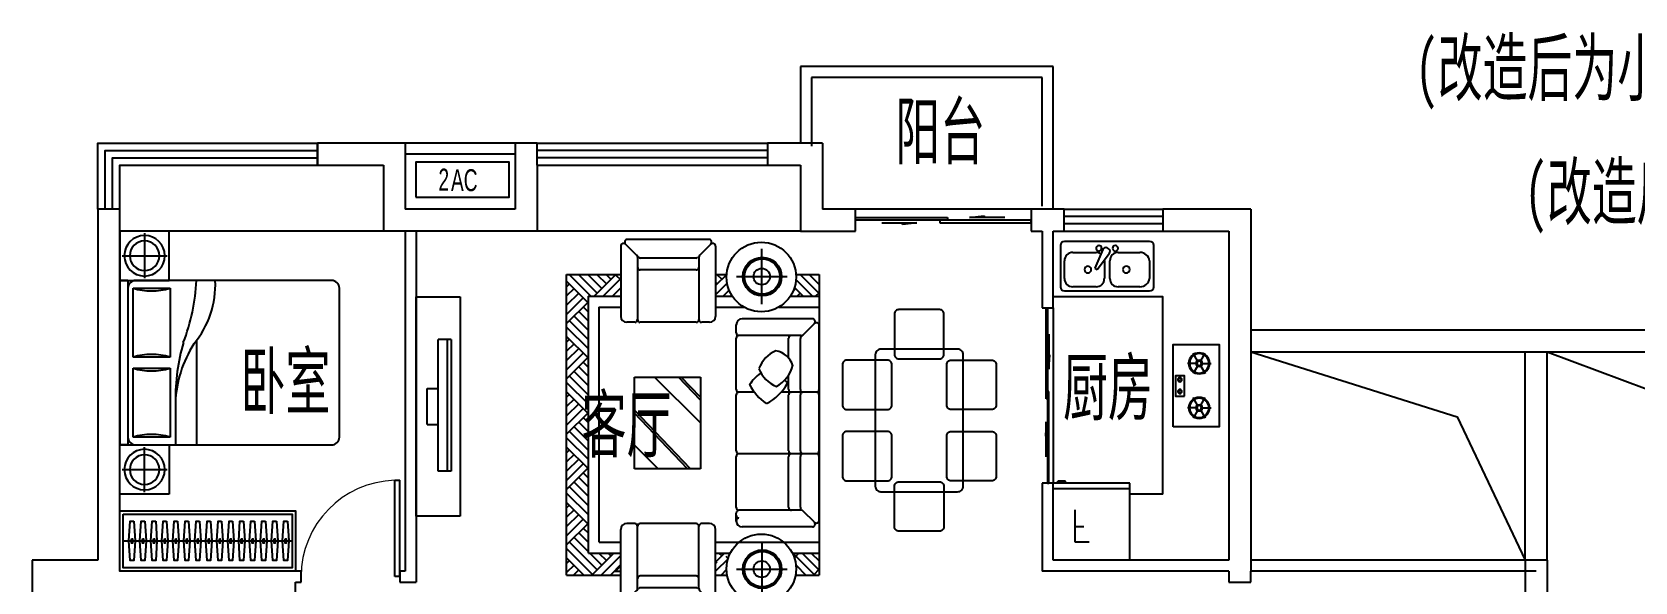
# Model space of a CAD drawing. Extents: x -458587 to -429487, y -640713 to -613098.
# Drawn here: x -458587 to -443987, y -618113 to -613098 of the extents above; entities that cross this region are included whole.
import ezdxf

# ---------------------------------------------------------------- set-up
doc = ezdxf.new("R2010")
doc.units = 0
doc.header["$LTSCALE"] = 1000
doc.header["$MEASUREMENT"] = 0
doc.layers.get('0').update_dxf_attribs({"linetype": 'CONTINUOUS'})
for name, color, linetype in [('DIM_ELEV', 3, 'CONTINUOUS'), ('Elec(电器)', 5, 'CONTINUOUS'), ('FURNITURE', 55, 'CONTINUOUS'), ('LINE', 21, 'CONTINUOUS'), ('LVTRY', 8, 'CONTINUOUS'), ('R_NAME', 255, 'CONTINUOUS'), ('WALL', 2, 'CONTINUOUS'), ('WINDOW', 3, 'CONTINUOUS'), ('百叶', 24, 'CONTINUOUS'), ('阳台栏杆SHUTTER', 165, 'CONTINUOUS')]:
    doc.layers.add(name, color=color, linetype=linetype)
doc.layers.get('DIM_ELEV').off()
doc.styles.add('_ZBHZ', font='zbtxt.shx', dxfattribs={"width": 0.8, "bigfont": 'ZBHZ.shx'})
doc.styles.add('HZ', font='', dxfattribs={"width": 0.8})
doc.styles.get('HZ').set_extended_font_data('FangSong_GB2312')

# ---------------------------------------------------------------- blocks, each defined once
blk = doc.blocks.new('*U38')
for p, q in [((172, -204), (172, -124)), ((578, -204), (578, -124)), ((148, -218), (78, -178)), ((148, -246), (78, -286)), ((172, -260), (172, -340)), ((197, -218), (266, -178)), ((197, -246), (266, -286)), ((553, -218), (484, -178)), ((553, -246), (484, -286)), ((578, -260), (578, -340)), ((602, -218), (672, -178)), ((602, -246), (672, -286))]:
    blk.add_line(p, q)
for points in [[(0, -470), (750, -470), (750, -50), (0, -50)], [(279, -365), (465, -365), (465, -447), (279, -447)]]:
    blk.add_lwpolyline(points, close=True)
for centre, radius in [((172, -232), 95.8), ((172, -232), 88.3), ((578, -232), 95.8), ((578, -232), 88.3), ((172, -232), 28.3), ((172, -232), 20.8), ((578, -232), 28.3), ((578, -232), 20.8), ((321, -408), 18.8), ((321, -408), 13.8), ((429, -408), 18.8), ((429, -408), 13.8)]:
    blk.add_circle(centre, radius)
blk = doc.blocks.new('*U39')
for p, q in [((-300, 0), (-300, -700)), ((400, 0), (-300, 0)), ((400, 0), (400, -700)), ((30, -162), (-98, -162)), ((-98, -162), (-98, -457)), ((-21, -303), (-98, -303)), ((400, -650), (-300, -650)), ((400, -700), (-300, -700)), ((-258, -700), (-258, -720)), ((-187, -720), (-258, -720)), ((-187, -700), (-187, -720))]:
    blk.add_line(p, q)
blk = doc.blocks.new('354654765')
at = {"layer": 'FURNITURE'}
for p, q in [((-1200, -450), (-1200, 0)), ((-1200, 0), (-750, 0)), ((750, 0), (-750, 0)), ((-750, -72), (-750, 0)), ((-750, 0), (-750, -450)), ((750, -72), (750, 0)), ((750, 0), (750, -450)), ((750, -72), (750, 0)), ((1200, 0), (750, 0)), ((750, 0), (750, -450)), ((1200, -450), (1200, 0)), ((-975, -20), (-975, -430)), ((750, -72), (-750, -72)), ((-750, -145), (-750, -1928)), ((-678, -120), (-51, -120)), ((-678, -458), (-678, -120)), ((-51, -120), (-51, -458)), ((51, -120), (678, -120)), ((51, -458), (51, -120)), ((678, -120), (678, -458)), ((750, -1928), (750, -145)), ((975, -20), (975, -430)), ((-1180, -225), (-770, -225)), ((1180, -225), (770, -225)), ((-750, -450), (-1200, -450)), ((-352, -506), (-750, -506)), ((-51, -458), (-678, -458)), ((678, -458), (51, -458)), ((750, -450), (1200, -450)), ((196, -699), (-750, -699)), ((-678, -2000), (678, -2000))]:
    blk.add_line(p, q, dxfattribs=at)
for centre, radius, start, end in [((-975, -225), 185, 270.2522, 270), ((-975, -225), 135, 270.3469, 270), ((-678, -145), 72.3, 90, 180), ((-1256, -289), 602, 343.7398, 16.2602), ((527, -289), 602, 163.7398, 196.2602), ((-527, -289), 602, 343.7398, 16.2602), ((1256, -289), 602, 163.7398, 196.2602), ((678, -145), 72.3, 0, 90), ((975, -225), 185, 270, 269.7478), ((975, -225), 135, 270, 269.6531), ((-406, -1574), 1069, 57.2925, 87.771), ((-330, -2367), 1861, 73.9608, 90.6772), ((831, 1073), 1773, 248.5931, 267.384), ((714, -18), 852, 230.4539, 272.4327), ((-678, -1928), 72.3, 180, 270), ((678, -1928), 72.3, 270, 0)]:
    blk.add_arc(centre, radius, start, end, dxfattribs=at)
blk = doc.blocks.new('*U45')
blk.add_line((-970, -275), (570, -275))
for points in [[(-1000, 0), (600, 0), (600, -550), (-1000, -550)], [(-970, -30), (570, -30), (570, -520), (-970, -520)], [(-874, -95), (-862, -275), (-874, -455), (-906, -455), (-918, -275), (-906, -95)], [(-774, -95), (-762, -275), (-774, -455), (-806, -455), (-818, -275), (-806, -95)], [(-674, -95), (-662, -275), (-674, -455), (-706, -455), (-718, -275), (-706, -95)], [(-574, -95), (-562, -275), (-574, -455), (-606, -455), (-618, -275), (-606, -95)], [(-474, -95), (-462, -275), (-474, -455), (-506, -455), (-518, -275), (-506, -95)], [(-374, -95), (-362, -275), (-374, -455), (-406, -455), (-418, -275), (-406, -95)], [(-274, -95), (-262, -275), (-274, -455), (-306, -455), (-318, -275), (-306, -95)], [(-174, -95), (-162, -275), (-174, -455), (-206, -455), (-218, -275), (-206, -95)], [(-74, -95), (-62, -275), (-74, -455), (-106, -455), (-118, -275), (-106, -95)], [(26, -95), (38, -275), (26, -455), (-6, -455), (-18, -275), (-6, -95)], [(126, -95), (138, -275), (126, -455), (94, -455), (82, -275), (94, -95)], [(226, -95), (238, -275), (226, -455), (194, -455), (182, -275), (194, -95)], [(326, -95), (338, -275), (326, -455), (294, -455), (282, -275), (294, -95)], [(426, -95), (438, -275), (426, -455), (394, -455), (382, -275), (394, -95)], [(526, -95), (538, -275), (526, -455), (494, -455), (482, -275), (494, -95)]]:
    blk.add_lwpolyline(points, close=True)
at = {"ltscale": 15}
for points in [[(-894, -255), (-886, -255), (-886, -295), (-894, -295)], [(-794, -255), (-786, -255), (-786, -295), (-794, -295)], [(-694, -255), (-686, -255), (-686, -295), (-694, -295)], [(-594, -255), (-586, -255), (-586, -295), (-594, -295)], [(-494, -255), (-486, -255), (-486, -295), (-494, -295)], [(-394, -255), (-386, -255), (-386, -295), (-394, -295)], [(-294, -255), (-286, -255), (-286, -295), (-294, -295)], [(-194, -255), (-186, -255), (-186, -295), (-194, -295)], [(-94, -255), (-86, -255), (-86, -295), (-94, -295)], [(6, -255), (14, -255), (14, -295), (6, -295)], [(106, -255), (114, -255), (114, -295), (106, -295)], [(206, -255), (214, -255), (214, -295), (206, -295)], [(306, -255), (314, -255), (314, -295), (306, -295)], [(406, -255), (414, -255), (414, -295), (406, -295)], [(506, -255), (514, -255), (514, -295), (506, -295)]]:
    blk.add_lwpolyline(points, close=True, dxfattribs=at)
blk = doc.blocks.new('电视2')
for p, q in [((0, -400), (0, 0)), ((0, 0), (2000, 0)), ((1590, -116), (390, -116)), ((2000, 0), (2000, -400)), ((2000, -400), (0, -400))]:
    blk.add_line(p, q)
at = {"ltscale": 30}
for p, q in [((390, -82), (390, -202)), ((390, -82), (1590, -82)), ((1590, -82), (1590, -202)), ((1590, -202), (390, -202)), ((835, -300), (835, -202)), ((1165, -300), (1165, -202)), ((1165, -300), (835, -300))]:
    blk.add_line(p, q, dxfattribs=at)
blk = doc.blocks.new('65478678-')
at = {"layer": 'FURNITURE'}
for p, q in [((0, -90), (90, 0)), ((0, -6), (6, 0)), ((0, -209), (0, 0)), ((0, 0), (2740, 0)), ((166, 0), (198, -32)), ((198, -262), (198, 0)), ((297, -367), (297, 0)), ((1048, 0), (465, 0)), ((1608, 0), (1098, 0)), ((2241, 0), (1659, 0)), ((2442, -943), (2442, 0)), ((2541, -71), (2612, 0)), ((2541, -242), (2541, 0)), ((2688, 0), (2740, -51)), ((2740, -214), (2740, 0)), ((0, -174), (170, -4)), ((48, -210), (198, -60)), ((119, -223), (198, -144)), ((404, -61), (404, -701)), ((404, -61), (404, -65)), ((447, -43), (567, -162)), ((1073, -25), (1073, -344)), ((1634, -25), (1634, -730)), ((2259, -43), (2157, -145)), ((2302, -61), (2302, -701)), ((2541, -155), (2692, -4)), ((2541, -239), (2734, -46)), ((2649, -210), (2740, -120)), ((128, -214), (148, -234)), ((170, -172), (198, -201)), ((556, -162), (556, -730)), ((763, -278), (581, -278)), ((1048, -170), (584, -170)), ((1048, -278), (917, -278)), ((1073, -195), (1073, -262)), ((1608, -170), (1098, -170)), ((1608, -278), (1098, -278)), ((1634, -182), (1634, -257)), ((2122, -170), (1659, -170)), ((2125, -278), (1659, -278)), ((2150, -162), (2150, -730)), ((2541, -185), (2582, -225)), ((2579, -214), (2558, -234)), ((2732, -212), (2740, -204)), ((19, -752), (19, -292)), ((556, -306), (556, -755)), ((2687, -752), (2687, -292)), ((272, -522), (-234, -522)), ((2435, -522), (2940, -522)), ((297, -951), (297, -684)), ((1073, -591), (1073, -730)), ((0, -951), (0, -842)), ((0, -843), (2, -845)), ((0, -847), (2, -845)), ((2, -845), (5, -842)), ((2, -845), (100, -943)), ((78, -838), (184, -943)), ((144, -819), (198, -873)), ((198, -951), (198, -790)), ((531, -755), (458, -755)), ((1048, -755), (581, -755)), ((1608, -755), (1098, -755)), ((2125, -755), (1659, -755)), ((2248, -755), (2175, -755)), ((2541, -943), (2541, -809)), ((2541, -828), (2554, -815)), ((2541, -862), (2622, -943)), ((2568, -851), (2590, -829)), ((2592, -829), (2706, -943)), ((2690, -843), (2740, -892)), ((2705, -845), (2702, -842)), ((2706, -843), (2705, -845)), ((2706, -847), (2705, -845)), ((2740, -943), (2740, -838)), ((-319, -1004), (-319, -1746)), ((-276, -986), (-174, -1088)), ((-258, -943), (382, -943)), ((0, -931), (44, -887)), ((72, -943), (86, -929)), ((436, -997), (436, -1070)), ((2270, -997), (2270, -1070)), ((2965, -943), (2324, -943)), ((2541, -912), (2566, -887)), ((2635, -943), (2621, -929)), ((2982, -986), (2881, -1088)), ((3025, -1004), (3025, -1746)), ((-157, -1095), (411, -1095)), ((-149, -1123), (-149, -1626)), ((-42, -1120), (-42, -1629)), ((436, -1120), (436, -1629)), ((935, -1081), (1772, -1081)), ((1353, -1081), (935, -1499)), ((935, -1683), (935, -1081)), ((1146, -1081), (935, -1282)), ((1117, -1081), (935, -1255)), ((1772, -1081), (1772, -1683)), ((2270, -1120), (2270, -1629)), ((2863, -1095), (2296, -1095)), ((2748, -1120), (2748, -1629)), ((2856, -1123), (2856, -1626)), ((1772, -1170), (1237, -1683)), ((1772, -1198), (1265, -1683)), ((1772, -1466), (1557, -1683)), ((-276, -1763), (-157, -1644)), ((-157, -1654), (411, -1654)), ((-157, -1654), (411, -1654)), ((-13, -1654), (436, -1654)), ((436, -1679), (436, -1752)), ((1772, -1683), (935, -1683)), ((2720, -1654), (2270, -1654)), ((2270, -1679), (2270, -1752)), ((2863, -1654), (2296, -1654)), ((2863, -1654), (2296, -1654)), ((2982, -1763), (2863, -1644)), ((-258, -1806), (382, -1806)), ((0, -1862), (0, -1806)), ((0, -1852), (2, -1854)), ((0, -1856), (2, -1854)), ((0, -2300), (0, -1862)), ((0, -1940), (44, -1896)), ((2, -1854), (49, -1806)), ((2, -1854), (198, -2050)), ((44, -1812), (198, -1966)), ((122, -1806), (198, -1882)), ((198, -2104), (198, -1806)), ((297, -2005), (297, -1806)), ((2965, -1806), (2324, -1806)), ((2442, -2003), (2442, -1806)), ((2541, -2102), (2541, -1806)), ((2541, -1871), (2740, -2069)), ((2541, -1921), (2566, -1896)), ((2561, -1806), (2740, -1985)), ((2645, -1806), (2740, -1901)), ((2705, -1854), (2657, -1806)), ((2706, -1852), (2705, -1854)), ((2706, -1856), (2705, -1854)), ((2706, -1868), (2706, -1806)), ((2740, -2300), (2740, -1806)), ((0, -2024), (86, -1938)), ((0, -2108), (128, -1980)), ((0, -2192), (170, -2022)), ((2442, -2003), (297, -2003)), ((2440, -2274), (2692, -2022)), ((2541, -2005), (2608, -1938)), ((2541, -2089), (2650, -1980)), ((0, -2276), (198, -2078)), ((60, -2300), (254, -2106)), ((2541, -2102), (198, -2102)), ((212, -2148), (364, -2300)), ((250, -2102), (254, -2106)), ((254, -2106), (258, -2102)), ((254, -2106), (448, -2300)), ((296, -2148), (342, -2102)), ((338, -2190), (426, -2102)), ((380, -2232), (511, -2102)), ((422, -2274), (595, -2102)), ((481, -2300), (679, -2102)), ((565, -2300), (758, -2106)), ((716, -2148), (868, -2300)), ((754, -2102), (758, -2106)), ((758, -2106), (763, -2102)), ((758, -2106), (952, -2300)), ((800, -2148), (847, -2102)), ((842, -2190), (931, -2102)), ((885, -2232), (1015, -2102)), ((927, -2274), (1099, -2102)), ((985, -2300), (1183, -2102)), ((1069, -2300), (1263, -2106)), ((1221, -2148), (1373, -2300)), ((1258, -2102), (1263, -2106)), ((1263, -2106), (1267, -2102)), ((1263, -2106), (1457, -2300)), ((1305, -2148), (1351, -2102)), ((1347, -2190), (1435, -2102)), ((1389, -2232), (1520, -2102)), ((1431, -2274), (1604, -2102)), ((1490, -2300), (1688, -2102)), ((1574, -2300), (1767, -2106)), ((1725, -2148), (1877, -2300)), ((1763, -2102), (1767, -2106)), ((1767, -2106), (1772, -2102)), ((1767, -2106), (1961, -2300)), ((1809, -2148), (1856, -2102)), ((1851, -2190), (1940, -2102)), ((1893, -2232), (2024, -2102)), ((1936, -2274), (2108, -2102)), ((1994, -2300), (2192, -2102)), ((2078, -2300), (2272, -2106)), ((2230, -2148), (2382, -2300)), ((2267, -2102), (2272, -2106)), ((2272, -2106), (2276, -2102)), ((2272, -2106), (2466, -2300)), ((2314, -2148), (2360, -2102)), ((2356, -2190), (2444, -2102)), ((2398, -2232), (2528, -2102)), ((2498, -2300), (2734, -2064)), ((2583, -2300), (2740, -2143)), ((2734, -2148), (2740, -2153)), ((2740, -2300), (0, -2300)), ((86, -2274), (111, -2300)), ((128, -2232), (195, -2300)), ((170, -2190), (280, -2300)), ((590, -2274), (616, -2300)), ((632, -2232), (700, -2300)), ((674, -2190), (784, -2300)), ((1095, -2274), (1120, -2300)), ((1137, -2232), (1204, -2300)), ((1179, -2190), (1288, -2300)), ((1599, -2274), (1625, -2300)), ((1641, -2232), (1709, -2300)), ((1683, -2190), (1793, -2300)), ((2104, -2274), (2129, -2300)), ((2146, -2232), (2213, -2300)), ((2188, -2190), (2297, -2300)), ((2608, -2274), (2634, -2300)), ((2650, -2232), (2718, -2300)), ((2692, -2190), (2740, -2237))]:
    blk.add_line(p, q, dxfattribs=at)
for centre, radius in [((23, -526), 317), ((2684, -526), 317), ((19, -518), 176), ((19, -518), 161), ((2687, -518), 176), ((2687, -518), 161), ((19, -522), 74.9), ((2687, -522), 74.9)]:
    blk.add_circle(centre, radius, dxfattribs=at)
for centre, radius, start, end in [((465, -25), 25.2, 90, 225), ((1048, -25), 25.2, 0, 90), ((1098, -25), 25.2, 90, 180), ((1608, -25), 25.2, 0, 90), ((1659, -25), 25.2, 90, 180), ((2241, -25), 25.2, 315, 90), ((429, -61), 25.2, 45, 180), ((531, -162), 25.2, 0, 45), ((1048, -145), 25.2, 270, 0), ((1098, -145), 25.2, 180, 270), ((1608, -145), 25.2, 270, 0), ((1659, -145), 25.2, 180, 270), ((2175, -162), 25.2, 135, 180), ((2277, -61), 25.2, 0, 135), ((581, -252), 25.2, 180, 270), ((584, -145), 25.2, 225, 270), ((584, -145), 25.2, 225, 270), ((893, -432), 202, 107.5996, 169.2984), ((756, -533), 302, 28.3291, 76.3199), ((1032, -367), 89, 117.338, 141.7635), ((780, -680), 445, 26.9689, 61.7217), ((1048, -252), 25.2, 270, 0), ((1098, -252), 25.2, 180, 270), ((1608, -252), 25.2, 270, 0), ((1659, -252), 25.2, 180, 270), ((2122, -145), 25.2, 270, 315), ((2125, -252), 25.2, 270, 0), ((966, -271), 298, 204.3984, 248.8225), ((757, -280), 287, 290.7806, 337.6111), ((1166, -362), 315, 213.3991, 239.1855), ((796, -220), 462, 296.7413, 325.384), ((458, -701), 53.9, 180, 270), ((531, -730), 25.2, 270, 0), ((581, -730), 25.2, 180, 270), ((1048, -730), 25.2, 270, 0), ((1098, -730), 25.2, 180, 270), ((1608, -730), 25.2, 270, 0), ((1659, -730), 25.2, 180, 270), ((2125, -730), 25.2, 270, 0), ((2175, -730), 25.2, 180, 270), ((2196, -730), 25.2, 270, 0), ((2246, -730), 25.2, 180, 270), ((2248, -701), 53.9, 270, 0), ((-294, -1004), 25.2, 45, 180), ((-258, -968), 25.2, 90, 225), ((382, -997), 53.9, 0, 90), ((2324, -997), 53.9, 90, 180), ((2965, -968), 25.2, 315, 90), ((3000, -1004), 25.2, 360, 135), ((-157, -1070), 25.2, 225, 270), ((-175, -1123), 25.2, 0, 45), ((-67, -1120), 25.2, 0, 90), ((411, -1070), 25.2, 270, 0), ((411, -1120), 25.2, 0, 90), ((2296, -1070), 25.2, 180, 270), ((2296, -1120), 25.2, 90, 180), ((2773, -1120), 25.2, 90, 180), ((2881, -1123), 25.2, 135, 180), ((2863, -1070), 25.2, 270, 315), ((-294, -1746), 25.2, 180, 315), ((-157, -1679), 25.2, 90, 135), ((-175, -1626), 25.2, 315, 0), ((-175, -1626), 25.2, 315, 0), ((-67, -1629), 25.2, 270, 0), ((411, -1629), 25.2, 270, 0), ((411, -1679), 25.2, 0, 90), ((2296, -1629), 25.2, 180, 270), ((2296, -1679), 25.2, 90, 180), ((2773, -1629), 25.2, 180, 270), ((2881, -1626), 25.2, 180, 225), ((2881, -1626), 25.2, 180, 225), ((2863, -1679), 25.2, 45, 90), ((3000, -1746), 25.2, 225, 360), ((-258, -1781), 25.2, 135, 270), ((382, -1752), 53.9, 270, 0), ((2324, -1752), 53.9, 180, 270), ((2965, -1781), 25.2, 270, 45)]:
    blk.add_arc(centre, radius, start, end, dxfattribs=at)
blk = doc.blocks.new('A$C3E9055EF')
at = {"layer": 'FURNITURE'}
for points in [[(475, 1275), (475, 905, 0.414214), (515, 865), (885, 865, 0.414214), (925, 905), (925, 1275, 0.414214), (885, 1315), (515, 1315, 0.414214)], [(1100, -296), (1100, 904, 0.414214), (1050, 954), (350, 954, 0.414214), (300, 904), (300, -296, 0.414214), (350, -346), (1050, -346, 0.414214)], [(450, 444), (450, 814, 0.414214), (410, 854), (40, 854, 0.414214), (0, 814), (0, 444, 0.414214), (40, 404), (410, 404, 0.414214)], [(950, 444), (950, 814, -0.414214), (990, 854), (1360, 854, -0.414214), (1400, 814), (1400, 444, -0.414214), (1360, 404), (990, 404, -0.414214)], [(450, -206), (450, 164, 0.414214), (410, 204), (40, 204, 0.414214), (0, 164), (0, -206, 0.414214), (40, -246), (410, -246, 0.414214)], [(950, -206), (950, 164, -0.414214), (990, 204), (1360, 204, -0.414214), (1400, 164), (1400, -206, -0.414214), (1360, -246), (990, -246, -0.414214)], [(475, -666), (475, -296, -0.414214), (515, -256), (885, -256, -0.414214), (925, -296), (925, -666, -0.414214), (885, -706), (515, -706, -0.414214)]]:
    blk.add_lwpolyline(points, format="xyb", close=True, dxfattribs=at)
blk = doc.blocks.new('空调室外机2')
at = {"ltscale": 0.5}
blk.add_lwpolyline([(0, 0), (850, 0), (850, 320), (0, 320)], close=True, dxfattribs=at)
at = {"ltscale": 0.5, "style": '_ZBHZ', "width": 0.65}
blk.add_text('AC', height=200, dxfattribs=at).set_placement((319, 55))
blk = doc.blocks.new('*U41')
at = {"linetype": 'Continuous'}
for p, q in [((0, -62), (0, -438)), ((812, -25), (37, -25)), ((112, -125), (325, -125)), ((387, -97), (314, -267)), ((336, -279), (447, -132)), ((422, -84), (440, -94)), ((525, -125), (724, -125)), ((850, -438), (850, -62)), ((37, -363), (37, -200)), ((314, -267), (336, -279)), ((400, -201), (400, -363)), ((450, -363), (450, -200)), ((812, -200), (812, -363)), ((325, -438), (112, -438)), ((724, -438), (525, -438)), ((37, -475), (812, -475))]:
    blk.add_line(p, q, dxfattribs=at)
for centre, radius, start, end in [((37, -62), 37.4, 90, 180), ((112, -200), 74.9, 90, 180), ((350, -87), 25, 1.8055, 0), ((325, -200), 74.9, 56.607, 90), ((410, -106), 25, 60, 159.4623), ((427, -116), 25, 320.5377, 60), ((525, -200), 74.9, 90, 180), ((500, -87), 25, 180, 178.1945), ((726, -212), 86.9, 7.9611, 91.1722), ((812, -62), 37.4, 0, 90), ((250, -281), 31.2, 0.8058, 0), ((600, -281), 31.2, 180, 179.1942), ((37, -438), 37.4, 180, 270), ((112, -363), 74.9, 180, 270), ((325, -363), 74.9, 270, 0), ((525, -363), 74.9, 180, 270), ((726, -351), 86.9, 268.8278, 352.0389), ((812, -438), 37.4, 270, 0)]:
    blk.add_arc(centre, radius, start, end, dxfattribs=at)
blk = doc.blocks.new('$TCHSYS$WIN2D')
for p, q in [((-0.5, 0.5), (0.5, 0.5)), ((0.5, 0.1667), (-0.5, 0.1667)), ((0.5, -0.1667), (-0.5, -0.1667)), ((-0.5, -0.5), (0.5, -0.5))]:
    blk.add_line(p, q)
blk = doc.blocks.new('$DorLib2D$00000131')
at = {"color": 0, "linetype": 'Continuous'}
for p, q in [((0.15, 0.125), (0.2319, 0.1973)), ((0.2319, 0.1973), (0.2319, 0.125)), ((-0.5, 0.125), (-0.5, 0)), ((0.0192, 0.125), (-0.5, 0.125)), ((0.0192, 0), (0.0192, 0.125)), ((0.35, 0.125), (0.15, 0.125)), ((-0.5, 0), (0.0192, 0)), ((-0.024, 0), (0.5, 0)), ((-0.024, -0.125), (-0.024, 0)), ((0.5, 0), (0.5, -0.125)), ((-0.35, -0.125), (-0.15, -0.125)), ((-0.2319, -0.1973), (-0.2319, -0.125)), ((-0.15, -0.125), (-0.2319, -0.1973)), ((0.5, -0.125), (-0.024, -0.125))]:
    blk.add_line(p, q, dxfattribs=at)
blk = doc.blocks.new('$DorLib2D$00000001')
for p, q in [((0.45, 0.975), (0.5, 0.975)), ((0.45, 0), (0.45, 0.975)), ((0.5, 0), (0.5, 0.975)), ((0.5, 0), (0.45, 0))]:
    blk.add_line(p, q)
at = {"lineweight": 13}
blk.add_arc((0.475, 0), 0.975, 91.4693, 180, dxfattribs=at)

msp = doc.modelspace()

# ---------------------------------------------------------------- linework, layer by layer
at = {"layer": 'LINE'}
for p, q in [((-447487, -615813), (-440587, -615813)), ((-447487, -616013), (-440587, -616013)), ((-444987, -617913), (-444987, -616013)), ((-444787, -617913), (-444787, -616013))]:
    msp.add_line(p, q, dxfattribs=at)
for points in [[(-447487, -616013), (-445606, -616607), (-444987, -617913)], [(-444787, -616013), (-443649, -616440), (-443356, -619113)]]:
    msp.add_lwpolyline(points, dxfattribs=at)
at = {"layer": 'LVTRY'}
msp.add_line((-448287, -617313), (-448587, -617313), dxfattribs=at)
msp.add_lwpolyline([(-448287, -617313), (-448287, -615513), (-449287, -615513)], dxfattribs=at)
at = {"layer": 'WALL'}
for p, q in [((-455187, -614113), (-455987, -614113)), ((-455987, -614113), (-455987, -614313)), ((-455187, -614113), (-455187, -614713)), ((-454187, -614113), (-454187, -614713)), ((-453987, -614113), (-454187, -614113)), ((-453987, -614313), (-453987, -614113)), ((-451387, -614113), (-451887, -614113)), ((-451887, -614113), (-451887, -614313)), ((-451387, -614113), (-451387, -614713)), ((-455987, -614313), (-455387, -614313)), ((-455387, -614313), (-455387, -614913)), ((-453987, -614313), (-453987, -614913)), ((-451887, -614313), (-451587, -614313)), ((-451587, -614313), (-451587, -614913)), ((-457787, -614713), (-457987, -614713)), ((-457987, -614713), (-457987, -617913)), ((-457787, -618013), (-457787, -614713)), ((-455087, -614713), (-455187, -614713)), ((-454187, -614713), (-455087, -614713)), ((-451087, -614713), (-451387, -614713)), ((-451087, -614913), (-451087, -614713)), ((-449387, -614713), (-449487, -614713)), ((-449487, -614713), (-449487, -614913)), ((-449187, -614713), (-449387, -614713)), ((-449187, -614913), (-449187, -614713)), ((-447487, -614713), (-448287, -614713)), ((-448287, -614713), (-448287, -614913)), ((-447487, -614713), (-447487, -618013)), ((-455187, -614913), (-455387, -614913)), ((-455187, -614913), (-455187, -618013)), ((-455087, -614913), (-455087, -618113)), ((-453987, -614913), (-455087, -614913)), ((-451587, -614913), (-451087, -614913)), ((-449487, -614913), (-449387, -614913)), ((-449387, -614913), (-449387, -615613)), ((-449287, -615613), (-449287, -614913)), ((-449287, -614913), (-449187, -614913)), ((-448287, -614913), (-447687, -614913)), ((-447687, -614913), (-447687, -617913)), ((-449387, -615613), (-449287, -615613)), ((-449287, -617213), (-449387, -617213)), ((-449387, -617213), (-449387, -618013)), ((-449287, -617913), (-449287, -617213)), ((-458587, -617913), (-458587, -619713)), ((-457987, -617913), (-458587, -617913)), ((-456187, -618013), (-457787, -618013)), ((-456137, -618013), (-456187, -618013)), ((-456137, -618113), (-456137, -618013)), ((-455187, -618013), (-455237, -618013)), ((-455237, -618013), (-455237, -618113)), ((-447687, -618013), (-449387, -618013)), ((-447687, -617913), (-449287, -617913)), ((-447687, -618013), (-447687, -618113)), ((-447487, -618113), (-447487, -618013)), ((-444987, -617913), (-444987, -619113)), ((-444787, -617913), (-444987, -617913)), ((-444787, -617913), (-444787, -619113)), ((-456187, -618213), (-456187, -618113)), ((-456187, -618113), (-456137, -618113)), ((-455237, -618113), (-455087, -618113)), ((-447687, -618113), (-447487, -618113))]:
    msp.add_line(p, q, dxfattribs=at)
at = {"layer": 'WINDOW'}
for p, q in [((-455987, -614313), (-455987, -614113)), ((-457787, -614713), (-457987, -614713)), ((-449487, -614713), (-451087, -614713)), ((-454787, -614913), (-457787, -614913)), ((-451587, -614913), (-453987, -614913)), ((-449287, -615613), (-449287, -617213))]:
    msp.add_line(p, q, dxfattribs=at)
for points in [[(-457987, -614713), (-457987, -614113), (-455987, -614113)], [(-457920, -614713), (-457920, -614179), (-455987, -614179)], [(-457854, -614713), (-457854, -614246), (-455987, -614246)], [(-457787, -614713), (-457787, -614313), (-455987, -614313)]]:
    msp.add_lwpolyline(points, dxfattribs=at)
at = {"layer": '百叶'}
for p, q in [((-454187, -614113), (-455186, -614113)), ((-454187, -614213), (-455186, -614213))]:
    msp.add_line(p, q, dxfattribs=at)
at = {"layer": '阳台栏杆SHUTTER'}
for p, q in [((-449287, -613413), (-451587, -613413)), ((-451587, -613413), (-451587, -614113)), ((-449287, -614713), (-449287, -613413)), ((-449387, -613513), (-451487, -613513)), ((-451487, -613513), (-451487, -614139)), ((-449387, -614686), (-449387, -613513))]:
    msp.add_line(p, q, dxfattribs=at)
for points in [[(-444787, -617913), (-447487, -617913)], [(-444887, -618013), (-447487, -618013)]]:
    msp.add_lwpolyline(points, dxfattribs=at)

# ---------------------------------------------------------------- block references
at = {"layer": 'DIM_ELEV'}
msp.add_blockref('A$C3E9055EF', (-451206, -616944), dxfattribs=at)
at = {"layer": 'Elec(电器)'}
msp.add_blockref('空调室外机2', (-455090, -614604), dxfattribs=at)
at = {"layer": 'FURNITURE'}
for name, p, rotation in [('354654765', (-457787, -616113), 90), ('*U45', (-456787, -617463), 359.9999999933298)]:
    msp.add_blockref(name, p, dxfattribs=dict(at, rotation=rotation))
at = {"layer": 'FURNITURE', "extrusion": (0, 0, -1), "xscale": -1, "zscale": -1, "rotation": 90}
for name, p in [('65478678-', (451418, -615309)), ('电视2', (454687, -615513))]:
    msp.add_blockref(name, p, dxfattribs=at)
at = {"layer": 'LVTRY'}
msp.add_blockref('*U41', (-449220, -614983), dxfattribs=at)
at = {"layer": 'LVTRY', "extrusion": (0, 0, -1), "zscale": -1}
for name, p, rotation in [('*U38', (447724, -616697), 90), ('*U39', (448987, -617913), 180)]:
    msp.add_blockref(name, p, dxfattribs=dict(at, rotation=rotation))
at = {"layer": 'WINDOW'}
for name, p, xscale, yscale, zscale, rotation in [('$TCHSYS$WIN2D', (-452937, -614213), -2100, 200, -2100, 180), ('$DorLib2D$00000131', (-450287, -614813), 1600, 200, 1600, 180), ('$TCHSYS$WIN2D', (-448737, -614813), -900, -200, -900, 179.9999999999962), ('$DorLib2D$00000131', (-449337, -616413), 1600, -100, 1600, 269.9999999997113), ('$DorLib2D$00000001', (-455687, -618063), -900, -900, -900, 179.9999999999878)]:
    msp.add_blockref(name, p, dxfattribs=dict(at, xscale=xscale, yscale=yscale, zscale=zscale, rotation=rotation))

# ---------------------------------------------------------------- texts
at = {"layer": 'Elec(电器)', "style": '_ZBHZ', "width": 0.65}
msp.add_text('2', height=200, dxfattribs=at).set_placement((-454885, -614544))
at = {"layer": 'R_NAME', "style": 'HZ', "width": 0.6}
for s, p in [('(改造后为小书房)', (-445988, -613672)), ('阳台', (-450724, -614251)), ('(改造后为小书房)', (-444993, -614802)), ('卧室', (-456688, -616530)), ('厨房', (-449196, -616585)), ('客厅', (-453581, -616924))]:
    msp.add_text(s, height=500, dxfattribs=at).set_placement(p)

doc.saveas('drawing.dxf')
